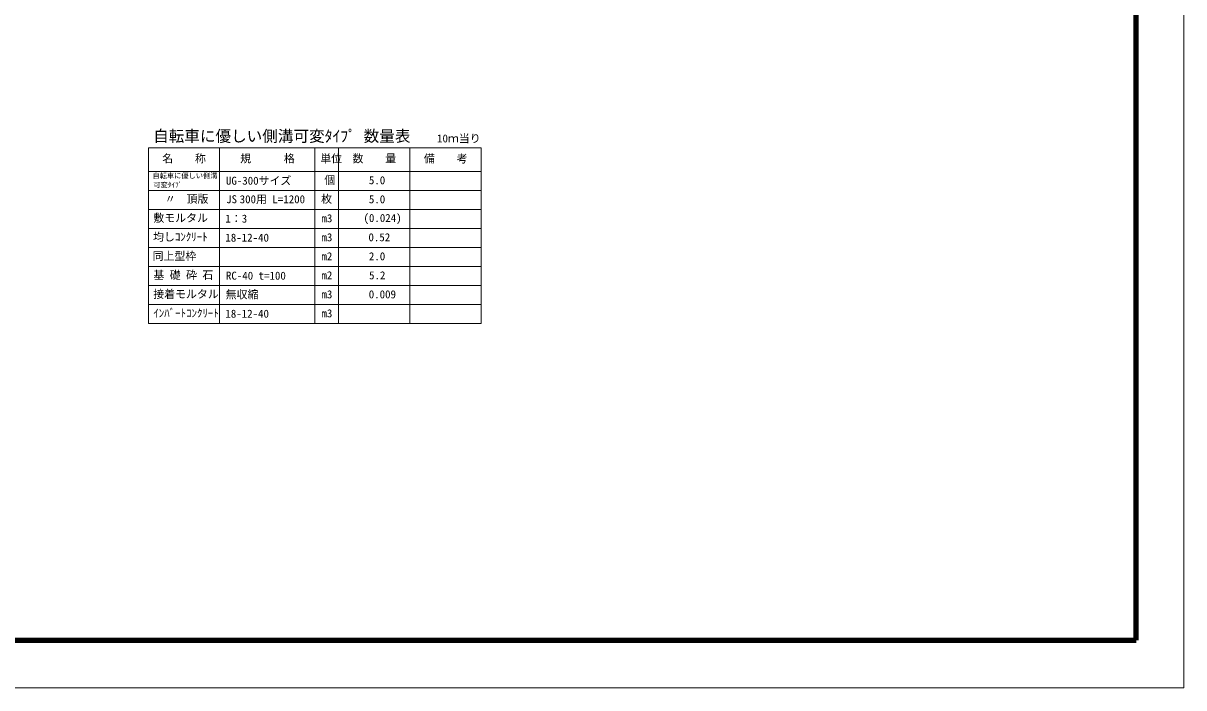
# Model space of a CAD drawing. Units: millimetres on the paper. Extents: x 20 to 861, y 20 to 614.
# Drawn here: x 372.8 to 861.1, y 20.1 to 299.8 of the extents above; entities that cross this region are included whole.
import ezdxf
from ezdxf.enums import TextEntityAlignment as Align

# ---------------------------------------------------------------- set-up
doc = ezdxf.new("R2010")
doc.units = ezdxf.units.MM
for name, color, linetype, lineweight in [('D-BMK-HTXT', 7, 'Continuous', 13), ('D-TTL-LINE（区切線）', 7, 'Continuous', 13), ('D-TTL（外枠）', 2, 'Continuous', 140)]:
    doc.layers.add(name, color=color, linetype=linetype, lineweight=lineweight)
doc.styles.add('ＭＳ ゴシック', font='')
doc.styles.get('ＭＳ ゴシック').set_extended_font_data('MS Gothic')

msp = doc.modelspace()

# ---------------------------------------------------------------- linework, layer by layer
at = {"layer": 'D-BMK-HTXT'}
for p, q in [((425.478, 247.389), (425.478, 173.389)), ((425.478, 247.389), (565.478, 247.389)), ((455.478, 247.389), (455.478, 173.389)), ((495.478, 247.389), (495.478, 173.389)), ((505.478, 247.389), (505.478, 173.389)), ((535.478, 247.389), (535.478, 173.389)), ((565.478, 247.389), (565.478, 173.389)), ((425.478, 237.389), (565.478, 237.389)), ((425.478, 229.389), (565.478, 229.389)), ((425.478, 221.389), (565.478, 221.389)), ((425.478, 213.389), (565.478, 213.389)), ((425.478, 205.389), (565.478, 205.389)), ((425.478, 197.389), (565.478, 197.389)), ((425.478, 189.389), (565.478, 189.389)), ((425.478, 181.389), (565.478, 181.389)), ((425.478, 173.389), (565.478, 173.389))]:
    msp.add_line(p, q, dxfattribs=at)
at = {"layer": 'D-TTL-LINE（区切線）', "lineweight": 18}
for p, q in [((861.1, 20.11), (861.1, 614.11)), ((20.1, 20.11), (861.1, 20.11))]:
    msp.add_line(p, q, dxfattribs=at)
at = {"layer": 'D-TTL（外枠）'}
for p, q in [((841, 40.21), (841, 594.01)), ((40.2, 40.21), (841, 40.21))]:
    msp.add_line(p, q, dxfattribs=at)

# ---------------------------------------------------------------- texts
at = {"layer": 'D-BMK-HTXT', "style": 'ＭＳ ゴシック'}
for s, height, p in [('自転車に優しい側溝可変ﾀｲﾌﾟ 数量表', 4.811, (427.483, 248.429)), ('10ｍ当り', 3.367, (546.944, 248.587)), ('名\u3000\u3000称', 3.367, (431.319, 240.109)), ('規\u3000\u3000\u3000格', 3.367, (464.122, 240.127)), ('単位', 3.367, (497.8, 240.092)), ('数\u3000\u3000量', 3.367, (511.371, 240.127)), ('備\u3000\u3000考', 3.367, (541.389, 240.099)), ('自転車に優しい側溝\u3000', 2.165, (427.262, 233.859)), ('UG-300サイズ', 3.367, (458.126, 230.797)), ('個', 3.367, (499.51, 231.072)), ('5.0', 3.367, (518.269, 230.992)), ('可変ﾀｲﾌﾟ', 2.165, (427.604, 229.985)), ('\u3000〃\u3000頂版', 3.367, (427.797, 223.135)), ('JS', 3.367, (458.21, 222.998)), ('300用 L=1200', 3.367, (463.912, 222.998)), ('枚', 3.367, (498.179, 223.135)), ('5.0', 3.367, (518.269, 222.992)), ('敷モルタル', 3.367, (427.584, 215.134)), ('(0.024)', 3.367, (515.994, 215.109)), ('1：3', 3.367, (457.895, 214.84)), ('m3', 3.367, (498.303, 214.992)), ('均しｺﾝｸﾘｰﾄ', 3.367, (427.461, 207.153)), ('18-12-40', 3.367, (457.895, 206.84)), ('m3', 3.367, (498.303, 206.992)), ('0.52', 3.367, (518.083, 206.992)), ('同上型枠', 3.367, (427.265, 199.109)), ('m2', 3.367, (498.294, 198.992)), ('2.0', 3.367, (518.269, 198.992)), ('基 礎 砕 石', 3.367, (427.584, 191.1)), ('m2', 3.367, (498.294, 190.992)), ('5.2', 3.367, (518.343, 190.992)), ('RC-40 t=100', 3.367, (458.126, 190.84)), ('接着モルタル', 3.367, (427.549, 183.099)), ('無収縮', 3.367, (458.021, 182.921)), ('m3', 3.367, (498.303, 182.992)), ('0.009', 3.367, (518.206, 182.992)), ('ｲﾝﾊﾞｰﾄｺﾝｸﾘｰﾄ', 3.367, (427.566, 175.064)), ('18-12-40', 3.367, (457.895, 174.84)), ('m3', 3.367, (498.303, 174.992))]:
    msp.add_text(s, height=height, dxfattribs=at).set_placement(p, align=Align.BOTTOM_LEFT)

doc.saveas('drawing.dxf')
